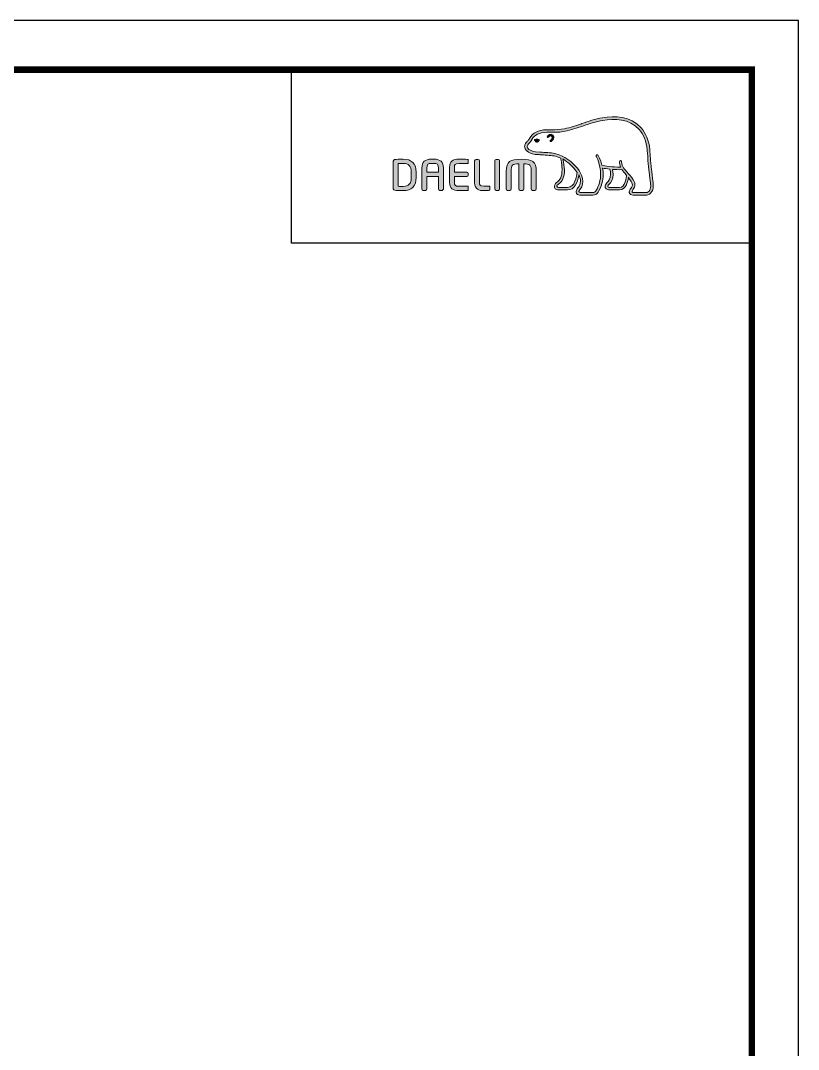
# Model space of a CAD drawing. Header units: millimetres. Extents: x 5308 to 9632, y 1173 to 3839.
# Drawn here: x 9327.8 to 9632.5, y 3436.2 to 3839.1 of the extents above; entities that cross this region are included whole.
import ezdxf

# ---------------------------------------------------------------- set-up
doc = ezdxf.new("R2010")
doc.units = ezdxf.units.MM
doc.header["$LTSCALE"] = 4
doc.layers.get('0').update_dxf_attribs({"linetype": 'CONTINUOUS'})
doc.layers.add('레이어 1', color=7, linetype='CONTINUOUS', lineweight=0)

msp = doc.modelspace()

# ---------------------------------------------------------------- hatches: boundary and pattern name
at = {"layer": '레이어 1'}
h = msp.add_hatch(color=5, dxfattribs=at)
h.dxf.hatch_style = 1
edge = h.paths.add_edge_path(flags=16)
edge.add_spline(control_points=[(9573.97, 3772.31), (9573.48, 3771.76), (9572.86, 3771.76), (9572.83, 3771.76), (9572.83, 3771.76), (9567.84, 3771.76), (9567.84, 3771.76), (9567.66, 3771.76), (9567.52, 3771.8), (9567.43, 3771.89), (9567.35, 3771.97), (9567.32, 3772.08), (9567.32, 3772.22), (9567.32, 3772.5), (9567.52, 3772.76), (9567.74, 3773.03), (9567.94, 3773.29), (9568.14, 3773.54), (9568.24, 3773.84), (9568.52, 3774.58), (9568.49, 3775.36), (9568.16, 3776.05), (9567.57, 3777.3), (9566.7, 3778.28), (9565.85, 3779.23), (9565.85, 3779.23), (9565.57, 3779.54), (9565.57, 3779.55), (9564.47, 3780.77), (9563.33, 3782.04), (9563.24, 3783.76), (9563.22, 3784.1), (9563.06, 3784.31), (9562.84, 3784.3), (9562.84, 3784.3), (9562.52, 3784.14), (9562.51, 3784.14), (9562.42, 3784.05), (9562.38, 3783.9), (9562.38, 3783.74), (9562.38, 3783.74), (9562.38, 3783.68), (9562.38, 3783.68), (9562.42, 3783.06), (9562.57, 3782.45), (9562.83, 3781.82), (9562.83, 3781.82), (9562.86, 3781.75), (9562.86, 3781.75), (9562.86, 3781.75), (9562.79, 3781.75), (9562.79, 3781.75), (9559.59, 3781.62), (9556.45, 3782.23), (9555.53, 3782.45), (9554.96, 3784.74), (9554.04, 3786.26), (9554, 3786.32), (9553.92, 3786.44), (9553.81, 3786.53), (9553.7, 3786.56), (9553.7, 3786.56), (9553.43, 3786.52), (9553.4, 3786.52), (9553.37, 3786.48), (9553.33, 3786.42), (9553.22, 3786.28), (9553.22, 3786.28), (9553.21, 3786.17), (9553.21, 3786.17), (9553.21, 3786.17), (9553.29, 3785.87), (9553.29, 3785.87), (9553.36, 3785.75), (9555.01, 3782.87), (9555.01, 3779.05), (9555.01, 3776.7), (9554.39, 3774.48), (9553.17, 3772.46), (9552.88, 3771.97), (9552.5, 3771.76), (9551.93, 3771.76), (9551.93, 3771.76), (9547.01, 3771.76), (9547.01, 3771.76), (9546.85, 3771.76), (9546.51, 3771.87), (9546.51, 3772.23), (9546.51, 3772.42), (9546.69, 3772.74), (9546.99, 3773.08), (9549.04, 3775.36), (9547.86, 3778.93), (9545.89, 3781.27), (9544, 3783.54), (9540.9, 3786.38), (9536.92, 3787.09), (9535.51, 3787.34), (9533.2, 3787.48), (9531.33, 3787.59), (9531.33, 3787.59), (9529.44, 3787.7), (9529.44, 3787.7), (9528.47, 3787.77), (9526.87, 3788.37), (9526.38, 3789.29), (9526.17, 3789.68), (9526.2, 3790.06), (9526.45, 3790.51), (9526.62, 3790.78), (9526.84, 3791.01), (9527.12, 3791.29), (9527.43, 3791.61), (9527.75, 3791.93), (9528, 3792.36), (9528, 3792.36), (9528.07, 3792.5), (9528.07, 3792.5), (9529.02, 3794.31), (9530.98, 3795.27), (9533.88, 3795.35), (9533.88, 3795.35), (9535.53, 3795.37), (9535.53, 3795.37), (9537.33, 3795.38), (9539.37, 3795.39), (9541.05, 3795.75), (9543.41, 3796.26), (9545.78, 3797.06), (9547.87, 3797.78), (9547.87, 3797.78), (9547.93, 3797.8), (9547.93, 3797.8), (9550.52, 3798.68), (9553.19, 3799.59), (9555.92, 3800.04), (9560.29, 3800.76), (9566.29, 3800.74), (9570.07, 3796.5), (9571.81, 3794.54), (9572.89, 3791.84), (9573.26, 3788.48), (9573.26, 3788.48), (9573.25, 3788.49), (9573.23, 3788.5), (9573.26, 3788.43), (9573.29, 3788.05), (9573.45, 3785.91), (9573.49, 3784.89), (9573.54, 3783.82), (9573.81, 3781.85), (9573.81, 3781.85), (9574.57, 3775.25), (9574.57, 3775.25), (9574.57, 3775.25), (9574.61, 3774.45), (9574.61, 3774.45), (9574.61, 3773.5), (9574.4, 3772.78), (9573.97, 3772.31)], knot_values=[0, 0, 0, 0, 1, 1, 1, 2, 2, 2, 3, 3, 3, 4, 4, 4, 5, 5, 5, 6, 6, 6, 7, 7, 7, 8, 8, 8, 9, 9, 9, 10, 10, 10, 11, 11, 11, 12, 12, 12, 13, 13, 13, 14, 14, 14, 15, 15, 15, 16, 16, 16, 17, 17, 17, 18, 18, 18, 19, 19, 19, 20, 20, 20, 21, 21, 21, 22, 22, 22, 23, 23, 23, 24, 24, 24, 25, 25, 25, 26, 26, 26, 27, 27, 27, 28, 28, 28, 29, 29, 29, 30, 30, 30, 31, 31, 31, 32, 32, 32, 33, 33, 33, 34, 34, 34, 35, 35, 35, 36, 36, 36, 37, 37, 37, 38, 38, 38, 39, 39, 39, 40, 40, 40, 41, 41, 41, 42, 42, 42, 43, 43, 43, 44, 44, 44, 45, 45, 45, 46, 46, 46, 47, 47, 47, 48, 48, 48, 49, 49, 49, 50, 50, 50, 51, 51, 51, 52, 52, 52, 53, 53, 53, 53], degree=3, periodic=0)
edge = h.paths.add_edge_path(flags=16)
edge.add_spline(control_points=[(9562.45, 3773.74), (9562.45, 3773.74), (9558.38, 3773.74), (9558.38, 3773.74), (9558.08, 3773.74), (9557.84, 3773.98), (9557.84, 3774.28), (9557.84, 3774.5), (9558.03, 3774.77), (9558.2, 3774.95), (9559.03, 3775.75), (9559.88, 3776.84), (9559.88, 3778.91), (9559.88, 3778.91), (9559.82, 3779.85), (9559.82, 3779.85), (9559.82, 3779.85), (9559.68, 3780.77), (9559.68, 3780.77), (9559.68, 3780.77), (9559.66, 3780.82), (9559.66, 3780.82), (9559.66, 3780.82), (9559.73, 3780.82), (9559.73, 3780.82), (9560.48, 3780.76), (9561.96, 3780.68), (9563.37, 3780.75), (9563.73, 3780.18), (9564.3, 3779.45), (9565.14, 3778.47), (9565.11, 3777.99), (9564.7, 3773.74), (9562.45, 3773.74)], knot_values=[0, 0, 0, 0, 1, 1, 1, 2, 2, 2, 3, 3, 3, 4, 4, 4, 5, 5, 5, 6, 6, 6, 7, 7, 7, 8, 8, 8, 9, 9, 9, 10, 10, 10, 11, 11, 11, 11], degree=3, periodic=0)
edge = h.paths.add_edge_path(flags=16)
edge.add_spline(control_points=[(9542.04, 3773.74), (9542.04, 3773.74), (9538.47, 3773.74), (9538.47, 3773.74), (9538.2, 3773.74), (9537.91, 3773.96), (9537.91, 3774.28), (9537.91, 3774.48), (9538.08, 3774.72), (9538.38, 3774.97), (9539.28, 3775.69), (9540.65, 3776.78), (9540.8, 3779.78), (9540.8, 3779.78), (9540.82, 3780.6), (9540.82, 3780.6), (9540.82, 3781.88), (9540.53, 3783.43), (9540.25, 3784.81), (9540.25, 3784.81), (9540.21, 3784.95), (9540.21, 3784.95), (9540.21, 3784.95), (9540.32, 3784.86), (9540.32, 3784.86), (9540.86, 3784.53), (9543.77, 3782.55), (9545.84, 3779.63), (9545.67, 3778.25), (9544.89, 3773.74), (9542.04, 3773.74)], knot_values=[0, 0, 0, 0, 1, 1, 1, 2, 2, 2, 3, 3, 3, 4, 4, 4, 5, 5, 5, 6, 6, 6, 7, 7, 7, 8, 8, 8, 9, 9, 9, 10, 10, 10, 10], degree=3, periodic=0)
edge = h.paths.add_edge_path()
edge.add_spline(control_points=[(9575.58, 3775.35), (9575.58, 3775.36), (9574.82, 3781.99), (9574.82, 3781.99), (9574.54, 3783.97), (9574.5, 3785.02), (9574.46, 3785.96), (9574.46, 3785.96), (9574.27, 3788.58), (9574.27, 3788.58), (9573.87, 3792.16), (9572.72, 3795.05), (9570.83, 3797.17), (9566.75, 3801.75), (9560.38, 3801.8), (9555.75, 3801.04), (9552.91, 3800.57), (9550.2, 3799.64), (9547.58, 3798.75), (9547.58, 3798.75), (9547.5, 3798.72), (9547.5, 3798.72), (9545.45, 3798.02), (9543.12, 3797.22), (9540.84, 3796.73), (9539.27, 3796.4), (9537.3, 3796.38), (9535.57, 3796.37), (9535.57, 3796.37), (9533.85, 3796.35), (9533.85, 3796.35), (9530.55, 3796.27), (9528.31, 3795.13), (9527.17, 3792.96), (9527.17, 3792.96), (9527.12, 3792.87), (9527.12, 3792.87), (9526.93, 3792.54), (9526.65, 3792.26), (9526.4, 3792.01), (9526.13, 3791.73), (9525.82, 3791.42), (9525.58, 3791.02), (9525.34, 3790.62), (9525.23, 3790.21), (9525.23, 3789.81), (9525.23, 3789.47), (9525.31, 3789.14), (9525.48, 3788.82), (9526.18, 3787.5), (9528.18, 3786.78), (9529.38, 3786.7), (9529.38, 3786.7), (9531.13, 3786.59), (9531.18, 3786.58), (9532.93, 3786.48), (9535.34, 3786.35), (9536.74, 3786.1), (9537.57, 3785.95), (9538.5, 3785.66), (9539.36, 3785.25), (9539.42, 3785.03), (9539.87, 3783.04), (9539.87, 3780.6), (9539.87, 3780.6), (9539.85, 3779.83), (9539.85, 3779.83), (9539.72, 3777.26), (9538.6, 3776.36), (9537.77, 3775.7), (9537.69, 3775.63), (9536.96, 3775.02), (9536.91, 3774.29), (9536.87, 3773.88), (9536.99, 3773.5), (9537.24, 3773.23), (9537.51, 3772.94), (9537.93, 3772.79), (9538.47, 3772.79), (9538.47, 3772.79), (9542.04, 3772.79), (9542.04, 3772.79), (9544.71, 3772.79), (9546.03, 3775.66), (9546.44, 3778.36), (9546.44, 3778.36), (9546.44, 3778.74), (9546.44, 3778.74), (9546.44, 3778.74), (9546.55, 3778.55), (9546.55, 3778.55), (9546.9, 3777.79), (9547.1, 3776.87), (9547.1, 3776.19), (9547.1, 3775.22), (9546.8, 3774.38), (9546.24, 3773.76), (9546.09, 3773.61), (9545.38, 3772.87), (9545.38, 3772.13), (9545.38, 3772.13), (9545.39, 3772.01), (9545.39, 3772.01), (9545.49, 3771.14), (9546.19, 3770.75), (9546.85, 3770.75), (9546.85, 3770.75), (9551.93, 3770.75), (9551.93, 3770.75), (9552.84, 3770.75), (9553.57, 3771.16), (9554.04, 3771.94), (9555.33, 3774.08), (9555.99, 3776.41), (9555.99, 3778.86), (9555.99, 3779.62), (9555.91, 3780.43), (9555.77, 3781.28), (9555.77, 3781.28), (9555.76, 3781.35), (9555.76, 3781.35), (9555.76, 3781.35), (9555.83, 3781.33), (9555.83, 3781.33), (9556.44, 3781.21), (9557.42, 3781.04), (9558.63, 3780.91), (9558.63, 3780.91), (9558.67, 3780.91), (9558.67, 3780.91), (9558.67, 3780.91), (9558.83, 3779.98), (9558.83, 3779.98), (9558.83, 3779.98), (9558.87, 3779.76), (9558.87, 3779.75), (9558.87, 3779.75), (9558.92, 3778.93), (9558.92, 3778.93), (9558.92, 3776.96), (9558.02, 3776.1), (9557.54, 3775.64), (9557.53, 3775.63), (9556.86, 3774.95), (9556.79, 3774.34), (9556.79, 3774.34), (9556.76, 3774.15), (9556.76, 3774.15), (9556.76, 3773.96), (9556.81, 3773.59), (9557.14, 3773.25), (9557.44, 3772.94), (9557.89, 3772.79), (9558.5, 3772.79), (9558.5, 3772.79), (9562.45, 3772.79), (9562.45, 3772.79), (9564.85, 3772.79), (9565.57, 3775.84), (9565.86, 3777.55), (9565.86, 3777.55), (9565.88, 3777.73), (9565.88, 3777.73), (9565.88, 3777.73), (9565.97, 3777.6), (9565.97, 3777.6), (9566.52, 3776.89), (9567.01, 3776.1), (9567.24, 3775.61), (9567.37, 3775.36), (9567.43, 3775.08), (9567.43, 3774.79), (9567.43, 3774.79), (9567.34, 3774.22), (9567.34, 3774.22), (9567.25, 3773.91), (9567.04, 3773.63), (9566.83, 3773.35), (9566.53, 3772.95), (9566.21, 3772.54), (9566.21, 3772.05), (9566.21, 3772.05), (9566.24, 3771.77), (9566.24, 3771.77), (9566.39, 3771.11), (9566.92, 3770.75), (9567.75, 3770.75), (9567.75, 3770.75), (9572.83, 3770.75), (9572.83, 3770.75), (9572.94, 3770.75), (9573.93, 3770.77), (9574.71, 3771.61), (9575.33, 3772.29), (9575.63, 3773.21), (9575.63, 3774.44), (9575.63, 3774.44), (9575.58, 3775.35), (9575.58, 3775.35)], knot_values=[0, 0, 0, 0, 1, 1, 1, 2, 2, 2, 3, 3, 3, 4, 4, 4, 5, 5, 5, 6, 6, 6, 7, 7, 7, 8, 8, 8, 9, 9, 9, 10, 10, 10, 11, 11, 11, 12, 12, 12, 13, 13, 13, 14, 14, 14, 15, 15, 15, 16, 16, 16, 17, 17, 17, 18, 18, 18, 19, 19, 19, 20, 20, 20, 21, 21, 21, 22, 22, 22, 23, 23, 23, 24, 24, 24, 25, 25, 25, 26, 26, 26, 27, 27, 27, 28, 28, 28, 29, 29, 29, 30, 30, 30, 31, 31, 31, 32, 32, 32, 33, 33, 33, 34, 34, 34, 35, 35, 35, 36, 36, 36, 37, 37, 37, 38, 38, 38, 39, 39, 39, 40, 40, 40, 41, 41, 41, 42, 42, 42, 43, 43, 43, 44, 44, 44, 45, 45, 45, 46, 46, 46, 47, 47, 47, 48, 48, 48, 49, 49, 49, 50, 50, 50, 51, 51, 51, 52, 52, 52, 53, 53, 53, 54, 54, 54, 55, 55, 55, 56, 56, 56, 57, 57, 57, 58, 58, 58, 59, 59, 59, 60, 60, 60, 61, 61, 61, 62, 62, 62, 63, 63, 63, 64, 64, 64, 65, 65, 65, 66, 66, 66, 66], degree=3, periodic=0)
edge = h.paths.add_edge_path(flags=0)
edge.add_spline(control_points=[(9529.29, 3792.49), (9529.29, 3792.49), (9530.03, 3792.82), (9530.94, 3792.47), (9530.94, 3792.47), (9531.06, 3792.42), (9530.91, 3792.21), (9530.46, 3791.61), (9530.02, 3791.48), (9530.02, 3791.48), (9530.02, 3791.48), (9529.71, 3791.37), (9529.53, 3791.59), (9529.17, 3792.01), (9529.15, 3792.26), (9529.15, 3792.26), (9529.15, 3792.26), (9529.12, 3792.44), (9529.29, 3792.49)], knot_values=[0, 0, 0, 0, 1, 1, 1, 2, 2, 2, 3, 3, 3, 4, 4, 4, 5, 5, 5, 6, 6, 6, 6], degree=3, periodic=0)
edge = h.paths.add_edge_path(flags=0)
edge.add_spline(control_points=[(9534.16, 3793.85), (9534.05, 3793.73), (9534.05, 3793.53), (9534.16, 3793.42), (9534.28, 3793.32), (9534.48, 3793.34), (9534.59, 3793.47), (9534.65, 3793.53), (9535.25, 3794.25), (9535.78, 3793.88), (9535.97, 3793.74), (9536.05, 3793.55), (9536.02, 3793.29), (9535.97, 3792.89), (9535.62, 3792.43), (9535.38, 3792.28), (9535.24, 3792.19), (9535.15, 3792.01), (9535.22, 3791.87), (9535.28, 3791.72), (9535.46, 3791.68), (9535.61, 3791.75), (9536.05, 3791.96), (9536.6, 3792.66), (9536.68, 3793.31), (9536.73, 3793.77), (9536.52, 3794.14), (9536.16, 3794.39), (9535.38, 3794.94), (9534.49, 3794.2), (9534.16, 3793.85)], knot_values=[0, 0, 0, 0, 1, 1, 1, 2, 2, 2, 3, 3, 3, 4, 4, 4, 5, 5, 5, 6, 6, 6, 7, 7, 7, 8, 8, 8, 9, 9, 9, 10, 10, 10, 10], degree=3, periodic=0)
edge = h.paths.add_edge_path(flags=0)
edge.add_spline(control_points=[(9534.07, 3793.31), (9534.07, 3793.31), (9534.07, 3793.31), (9534.07, 3793.31), (9534.07, 3793.31), (9534.07, 3793.31), (9534.07, 3793.31)], knot_values=[0, 0, 0, 0, 1, 1, 1, 2, 2, 2, 2], degree=3, periodic=0)
h = msp.add_hatch(color=5, dxfattribs=at)
h.dxf.hatch_style = 2
edge = h.paths.add_edge_path()
edge.add_spline(control_points=[(9530.95, 3792.21), (9531.1, 3792.42), (9530.99, 3792.47), (9530.99, 3792.47)], knot_values=[1.00001, 1.00001, 1.00001, 1.00001, 2, 2, 2, 2], degree=3, periodic=0)
edge.add_spline(control_points=[(9530.99, 3792.47), (9530.93, 3792.49), (9530.87, 3792.51), (9530.82, 3792.53)], knot_values=[0.937491, 0.937491, 0.937491, 0.937491, 1, 1, 1, 1], degree=3, periodic=0)
edge.add_spline(control_points=[(9530.82, 3792.53), (9530.71, 3792.56), (9530.6, 3792.59), (9530.49, 3792.6)], knot_values=[0.812494, 0.812494, 0.812494, 0.812494, 0.937491, 0.937491, 0.937491, 0.937491], degree=3, periodic=0)
edge.add_spline(control_points=[(9530.49, 3792.6), (9530.39, 3792.62), (9530.29, 3792.63), (9530.2, 3792.63)], knot_values=[0.687496, 0.687496, 0.687496, 0.687496, 0.812494, 0.812494, 0.812494, 0.812494], degree=3, periodic=0)
edge.add_spline(control_points=[(9530.2, 3792.63), (9530.1, 3792.63), (9530.02, 3792.63), (9529.93, 3792.62)], knot_values=[0.562499, 0.562499, 0.562499, 0.562499, 0.687496, 0.687496, 0.687496, 0.687496], degree=3, periodic=0)
edge.add_spline(control_points=[(9529.93, 3792.62), (9529.81, 3792.61), (9529.7, 3792.6), (9529.61, 3792.58)], knot_values=[0.375003, 0.375003, 0.375003, 0.375003, 0.562499, 0.562499, 0.562499, 0.562499], degree=3, periodic=0)
edge.add_spline(control_points=[(9529.61, 3792.58), (9529.5, 3792.55), (9529.41, 3792.52), (9529.37, 3792.5)], knot_values=[0.125007, 0.125007, 0.125007, 0.125007, 0.375003, 0.375003, 0.375003, 0.375003], degree=3, periodic=0)
edge.add_spline(control_points=[(9529.37, 3792.5), (9529.34, 3792.49), (9529.33, 3792.49), (9529.33, 3792.49)], knot_values=[0, 0, 0, 0, 0.125007, 0.125007, 0.125007, 0.125007], degree=3, periodic=0)
edge.add_spline(control_points=[(9529.33, 3792.49), (9529.16, 3792.44), (9529.2, 3792.26), (9529.2, 3792.26), (9529.2, 3792.26), (9529.21, 3792.01), (9529.57, 3791.59)], knot_values=[4, 4, 4, 4, 5, 5, 5, 6, 6, 6, 6], degree=3, periodic=0)
edge.add_spline(control_points=[(9529.57, 3791.59), (9529.75, 3791.37), (9530.07, 3791.48), (9530.07, 3791.48), (9530.07, 3791.48), (9530.51, 3791.61), (9530.95, 3792.21)], knot_values=[2, 2, 2, 2, 3, 3, 3, 4, 4, 4, 4], degree=3, periodic=0)
h = msp.add_hatch(color=5, dxfattribs=at)
h.dxf.hatch_style = 2
edge = h.paths.add_edge_path()
edge.add_spline(control_points=[(9534.16, 3793.85), (9534.05, 3793.73), (9534.05, 3793.53), (9534.16, 3793.42), (9534.28, 3793.32), (9534.48, 3793.34), (9534.59, 3793.47), (9534.65, 3793.53), (9535.25, 3794.25), (9535.78, 3793.88), (9535.97, 3793.74), (9536.05, 3793.55), (9536.02, 3793.29), (9535.97, 3792.89), (9535.62, 3792.43), (9535.38, 3792.28), (9535.24, 3792.19), (9535.15, 3792.01), (9535.22, 3791.87), (9535.28, 3791.72), (9535.46, 3791.68), (9535.61, 3791.75), (9536.05, 3791.96), (9536.6, 3792.66), (9536.68, 3793.31), (9536.73, 3793.77), (9536.52, 3794.14), (9536.16, 3794.39), (9535.38, 3794.94), (9534.49, 3794.2), (9534.16, 3793.85)], knot_values=[0, 0, 0, 0, 1, 1, 1, 2, 2, 2, 3, 3, 3, 4, 4, 4, 5, 5, 5, 6, 6, 6, 7, 7, 7, 8, 8, 8, 9, 9, 9, 10, 10, 10, 10], degree=3, periodic=0)
h = msp.add_hatch(color=5, dxfattribs=at)
h.dxf.hatch_style = 2
edge = h.paths.add_edge_path()
edge.add_spline(control_points=[(9480.83, 3777.61), (9480.83, 3775.29), (9479.77, 3774.17), (9477.6, 3774.17), (9477.6, 3774.17), (9476.11, 3774.19), (9475.72, 3774.2), (9475.72, 3774.2), (9475.72, 3783.08), (9475.72, 3783.08), (9476.49, 3783.16), (9477.59, 3783.17), (9477.6, 3783.17), (9479.83, 3783.17), (9480.83, 3782.11), (9480.83, 3779.73), (9480.83, 3779.73), (9480.83, 3777.61), (9480.83, 3777.61)], knot_values=[0, 0, 0, 0, 1, 1, 1, 2, 2, 2, 3, 3, 3, 4, 4, 4, 5, 5, 5, 6, 6, 6, 6], degree=3, periodic=0)
edge = h.paths.add_edge_path()
edge.add_spline(control_points=[(9477.6, 3784.84), (9476.39, 3784.84), (9474.82, 3784.77), (9474.31, 3784.69), (9473.99, 3784.63), (9473.78, 3784.39), (9473.78, 3784.07), (9473.78, 3784.07), (9473.78, 3773.27), (9473.78, 3773.27), (9473.78, 3772.93), (9473.99, 3772.7), (9474.33, 3772.65), (9474.81, 3772.57), (9476.37, 3772.5), (9477.6, 3772.5), (9480.97, 3772.5), (9482.75, 3774.27), (9482.75, 3777.61), (9482.75, 3777.61), (9482.75, 3779.73), (9482.75, 3779.73), (9482.75, 3783.08), (9480.97, 3784.84), (9477.6, 3784.84)], knot_values=[0, 0, 0, 0, 1, 1, 1, 2, 2, 2, 3, 3, 3, 4, 4, 4, 5, 5, 5, 6, 6, 6, 7, 7, 7, 8, 8, 8, 8], degree=3, periodic=0)
h = msp.add_hatch(color=5, dxfattribs=at)
h.dxf.hatch_style = 2
edge = h.paths.add_edge_path()
edge.add_spline(control_points=[(9491.45, 3779.75), (9491.45, 3779.75), (9486.9, 3779.75), (9486.9, 3779.75), (9486.9, 3779.91), (9486.9, 3781.37), (9486.9, 3781.37), (9486.9, 3782.88), (9487.35, 3783.14), (9488.71, 3783.14), (9488.71, 3783.14), (9489.65, 3783.14), (9489.65, 3783.14), (9491, 3783.14), (9491.45, 3782.88), (9491.45, 3781.37), (9491.45, 3781.37), (9491.45, 3779.91), (9491.45, 3779.75)], knot_values=[0, 0, 0, 0, 1, 1, 1, 2, 2, 2, 3, 3, 3, 4, 4, 4, 5, 5, 5, 6, 6, 6, 6], degree=3, periodic=0)
edge = h.paths.add_edge_path()
edge.add_spline(control_points=[(9489.65, 3784.84), (9489.65, 3784.84), (9488.71, 3784.84), (9488.71, 3784.84), (9486.13, 3784.84), (9484.98, 3783.77), (9484.98, 3781.37), (9484.98, 3781.37), (9484.98, 3773.14), (9484.98, 3773.14), (9484.98, 3772.85), (9485.22, 3772.61), (9485.49, 3772.61), (9485.49, 3772.61), (9486.39, 3772.61), (9486.39, 3772.61), (9486.71, 3772.61), (9486.9, 3772.88), (9486.9, 3773.14), (9486.9, 3773.14), (9486.9, 3777.87), (9486.9, 3778.05), (9486.9, 3778.05), (9491.45, 3778.05), (9491.45, 3778.05), (9491.45, 3777.87), (9491.45, 3773.14), (9491.45, 3773.14), (9491.45, 3772.85), (9491.68, 3772.61), (9491.97, 3772.61), (9491.97, 3772.61), (9492.86, 3772.61), (9492.86, 3772.61), (9493.17, 3772.61), (9493.38, 3772.89), (9493.38, 3773.14), (9493.38, 3773.14), (9493.38, 3781.37), (9493.38, 3781.37), (9493.38, 3783.77), (9492.23, 3784.84), (9489.65, 3784.84)], knot_values=[0, 0, 0, 0, 1, 1, 1, 2, 2, 2, 3, 3, 3, 4, 4, 4, 5, 5, 5, 6, 6, 6, 7, 7, 7, 8, 8, 8, 9, 9, 9, 10, 10, 10, 11, 11, 11, 12, 12, 12, 13, 13, 13, 14, 14, 14, 14], degree=3, periodic=0)
h = msp.add_hatch(color=5, dxfattribs=at)
h.dxf.hatch_style = 2
edge = h.paths.add_edge_path()
edge.add_spline(control_points=[(9495.82, 3781.7), (9495.82, 3781.7), (9495.82, 3775.65), (9495.82, 3775.65), (9495.82, 3773.53), (9497.03, 3772.5), (9499.52, 3772.5), (9500.62, 3772.5), (9502.12, 3772.52), (9502.71, 3772.58), (9502.71, 3772.58), (9503, 3772.6), (9503, 3772.6), (9503, 3772.6), (9503.09, 3772.61), (9503.09, 3772.61), (9503.09, 3772.61), (9503.09, 3774.23), (9503.09, 3774.23), (9503.09, 3774.23), (9499.54, 3774.23), (9499.54, 3774.23), (9497.75, 3774.23), (9497.75, 3774.73), (9497.75, 3775.65), (9497.75, 3775.65), (9497.75, 3777.89), (9497.75, 3778.06), (9497.94, 3778.06), (9502.53, 3778.06), (9502.53, 3778.06), (9502.83, 3778.06), (9503.08, 3778.3), (9503.08, 3778.6), (9503.08, 3778.6), (9503.08, 3779.2), (9503.08, 3779.2), (9503.08, 3779.49), (9502.83, 3779.73), (9502.53, 3779.73), (9502.53, 3779.73), (9497.94, 3779.73), (9497.75, 3779.73), (9497.75, 3779.91), (9497.75, 3781.7), (9497.75, 3781.7), (9497.75, 3782.61), (9497.75, 3783.11), (9499.54, 3783.11), (9499.54, 3783.11), (9503.09, 3783.1), (9503.09, 3783.1), (9503.09, 3783.1), (9503.09, 3784.71), (9503.09, 3784.71), (9503.09, 3784.71), (9502.71, 3784.75), (9502.71, 3784.75), (9502.01, 3784.81), (9500.41, 3784.84), (9499.52, 3784.84), (9497.03, 3784.84), (9495.82, 3783.81), (9495.82, 3781.7)], knot_values=[0, 0, 0, 0, 1, 1, 1, 2, 2, 2, 3, 3, 3, 4, 4, 4, 5, 5, 5, 6, 6, 6, 7, 7, 7, 8, 8, 8, 9, 9, 9, 10, 10, 10, 11, 11, 11, 12, 12, 12, 13, 13, 13, 14, 14, 14, 15, 15, 15, 16, 16, 16, 17, 17, 17, 18, 18, 18, 19, 19, 19, 20, 20, 20, 21, 21, 21, 21], degree=3, periodic=0)
h = msp.add_hatch(color=5, dxfattribs=at)
h.dxf.hatch_style = 2
edge = h.paths.add_edge_path()
edge.add_spline(control_points=[(9506.18, 3784.73), (9505.88, 3784.73), (9505.63, 3784.49), (9505.63, 3784.2), (9505.63, 3784.2), (9505.63, 3775.65), (9505.63, 3775.65), (9505.63, 3772.86), (9507.53, 3772.5), (9509.19, 3772.5), (9510.4, 3772.5), (9510.71, 3772.55), (9511.07, 3772.61), (9511.07, 3772.61), (9511.28, 3772.64), (9511.28, 3772.64), (9511.28, 3772.64), (9511.56, 3772.68), (9511.56, 3772.68), (9511.56, 3772.68), (9511.64, 3772.69), (9511.64, 3772.69), (9511.64, 3772.69), (9511.64, 3774.23), (9511.64, 3774.23), (9511.64, 3774.23), (9509.2, 3774.23), (9509.2, 3774.23), (9507.55, 3774.23), (9507.55, 3774.86), (9507.55, 3775.46), (9507.55, 3775.46), (9507.55, 3784.2), (9507.55, 3784.2), (9507.55, 3784.49), (9507.3, 3784.73), (9507.01, 3784.73), (9507.01, 3784.73), (9506.18, 3784.73), (9506.18, 3784.73)], knot_values=[0, 0, 0, 0, 1, 1, 1, 2, 2, 2, 3, 3, 3, 4, 4, 4, 5, 5, 5, 6, 6, 6, 7, 7, 7, 8, 8, 8, 9, 9, 9, 10, 10, 10, 11, 11, 11, 12, 12, 12, 13, 13, 13, 13], degree=3, periodic=0)
h = msp.add_hatch(color=5, dxfattribs=at)
h.dxf.hatch_style = 2
edge = h.paths.add_edge_path()
edge.add_spline(control_points=[(9514.03, 3784.73), (9513.71, 3784.73), (9513.52, 3784.47), (9513.52, 3784.21), (9513.52, 3784.21), (9513.52, 3773.14), (9513.52, 3773.14), (9513.52, 3772.85), (9513.75, 3772.61), (9514.03, 3772.61), (9514.03, 3772.61), (9514.93, 3772.61), (9514.93, 3772.61), (9515.25, 3772.61), (9515.44, 3772.88), (9515.44, 3773.14), (9515.44, 3773.14), (9515.44, 3784.21), (9515.44, 3784.21), (9515.44, 3784.5), (9515.22, 3784.73), (9514.93, 3784.73), (9514.93, 3784.73), (9514.03, 3784.73), (9514.03, 3784.73)], knot_values=[0, 0, 0, 0, 1, 1, 1, 2, 2, 2, 3, 3, 3, 4, 4, 4, 5, 5, 5, 6, 6, 6, 7, 7, 7, 8, 8, 8, 8], degree=3, periodic=0)
h = msp.add_hatch(color=5, dxfattribs=at)
h.dxf.hatch_style = 2
edge = h.paths.add_edge_path()
edge.add_spline(control_points=[(9518.03, 3779.96), (9518.03, 3779.96), (9518.03, 3773.14), (9518.03, 3773.14), (9518.03, 3772.85), (9518.26, 3772.61), (9518.55, 3772.61), (9518.55, 3772.61), (9519.46, 3772.61), (9519.46, 3772.61), (9519.78, 3772.61), (9519.97, 3772.88), (9519.97, 3773.14), (9519.97, 3773.14), (9519.97, 3779.79), (9519.97, 3779.79), (9519.97, 3782.72), (9520.47, 3783), (9522.95, 3783.01), (9522.95, 3782.83), (9522.95, 3773.14), (9522.95, 3773.14), (9522.95, 3772.84), (9523.17, 3772.61), (9523.46, 3772.61), (9523.46, 3772.61), (9524.35, 3772.61), (9524.35, 3772.61), (9524.67, 3772.61), (9524.87, 3772.88), (9524.87, 3773.14), (9524.87, 3773.14), (9524.87, 3782.8), (9524.87, 3782.99), (9526.02, 3782.98), (9526.84, 3782.89), (9527.28, 3782.45), (9527.74, 3781.99), (9527.83, 3781.12), (9527.83, 3779.79), (9527.83, 3779.79), (9527.83, 3773.14), (9527.83, 3773.14), (9527.83, 3772.85), (9528.07, 3772.61), (9528.35, 3772.61), (9528.35, 3772.61), (9529.27, 3772.61), (9529.27, 3772.61), (9529.58, 3772.61), (9529.78, 3772.89), (9529.78, 3773.14), (9529.78, 3773.14), (9529.78, 3779.96), (9529.78, 3779.96), (9529.78, 3784.08), (9528.32, 3784.78), (9523.92, 3784.78), (9519.5, 3784.78), (9518.03, 3784.08), (9518.03, 3779.96)], knot_values=[0, 0, 0, 0, 1, 1, 1, 2, 2, 2, 3, 3, 3, 4, 4, 4, 5, 5, 5, 6, 6, 6, 7, 7, 7, 8, 8, 8, 9, 9, 9, 10, 10, 10, 11, 11, 11, 12, 12, 12, 13, 13, 13, 14, 14, 14, 15, 15, 15, 16, 16, 16, 17, 17, 17, 18, 18, 18, 19, 19, 19, 20, 20, 20, 20], degree=3, periodic=0)

# ---------------------------------------------------------------- linework, layer by layer
at = {"color": 5, "ltscale": 0.5}
msp.add_line((9433.9, 3751.99), (9433.9, 3819.92), dxfattribs=at)
at = {"color": 5}
msp.add_line((9541.88, 3772.79), (9541.88, 3772.79), dxfattribs=at)
at = {"color": 5, "ltscale": 40}
msp.add_line((9614.24, 3751.99), (9433.9, 3751.99), dxfattribs=at)
at = {"ltscale": 0.5}
msp.add_lwpolyline([(8504.1, 3012.32), (9632.5, 3012.32), (9632.5, 3839.12), (8504.1, 3839.12)], close=True, dxfattribs=at)
at = {"color": 5, "linetype": 'ByBlock', "lineweight": 200, "const_width": 2.6}
msp.add_lwpolyline([(8522.24, 3047.72), (9614.24, 3047.72), (9614.24, 3819.92), (8522.24, 3819.92)], close=True, dxfattribs=at)
at = {"layer": '레이어 1', "color": 5}
for points, knots in [([(9575.58, 3775.35), (9575.58, 3775.36), (9574.82, 3781.99), (9574.82, 3781.99), (9574.54, 3783.97), (9574.5, 3785.02), (9574.46, 3785.96), (9574.46, 3785.96), (9574.27, 3788.58), (9574.27, 3788.58), (9573.87, 3792.16), (9572.72, 3795.05), (9570.83, 3797.17), (9566.75, 3801.75), (9560.38, 3801.8), (9555.75, 3801.04), (9552.91, 3800.57), (9550.2, 3799.64), (9547.58, 3798.75), (9547.58, 3798.75), (9547.5, 3798.72), (9547.5, 3798.72), (9545.45, 3798.02), (9543.12, 3797.22), (9540.84, 3796.73), (9539.27, 3796.4), (9537.3, 3796.38), (9535.57, 3796.37), (9535.57, 3796.37), (9533.85, 3796.35), (9533.85, 3796.35), (9530.55, 3796.27), (9528.31, 3795.13), (9527.17, 3792.96), (9527.17, 3792.96), (9527.12, 3792.87), (9527.12, 3792.87), (9526.93, 3792.54), (9526.65, 3792.26), (9526.4, 3792.01), (9526.13, 3791.73), (9525.82, 3791.42), (9525.58, 3791.02), (9525.34, 3790.62), (9525.23, 3790.21), (9525.23, 3789.81), (9525.23, 3789.47), (9525.31, 3789.14), (9525.48, 3788.82), (9526.18, 3787.5), (9528.18, 3786.78), (9529.38, 3786.7), (9529.38, 3786.7), (9531.13, 3786.59), (9531.18, 3786.58), (9532.93, 3786.48), (9535.34, 3786.35), (9536.74, 3786.1), (9537.57, 3785.95), (9538.5, 3785.66), (9539.36, 3785.25), (9539.42, 3785.03), (9539.87, 3783.04), (9539.87, 3780.6), (9539.87, 3780.6), (9539.85, 3779.83), (9539.85, 3779.83), (9539.72, 3777.26), (9538.6, 3776.36), (9537.77, 3775.7), (9537.69, 3775.63), (9536.96, 3775.02), (9536.91, 3774.29), (9536.87, 3773.88), (9536.99, 3773.5), (9537.24, 3773.23), (9537.51, 3772.94), (9537.93, 3772.79), (9538.47, 3772.79), (9538.47, 3772.79), (9542.04, 3772.79), (9542.04, 3772.79), (9544.71, 3772.79), (9546.03, 3775.66), (9546.44, 3778.36), (9546.44, 3778.36), (9546.44, 3778.74), (9546.44, 3778.74), (9546.44, 3778.74), (9546.55, 3778.55), (9546.55, 3778.55), (9546.9, 3777.79), (9547.1, 3776.87), (9547.1, 3776.19), (9547.1, 3775.22), (9546.8, 3774.38), (9546.24, 3773.76), (9546.09, 3773.61), (9545.38, 3772.87), (9545.38, 3772.13), (9545.38, 3772.13), (9545.39, 3772.01), (9545.39, 3772.01), (9545.49, 3771.14), (9546.19, 3770.75), (9546.85, 3770.75), (9546.85, 3770.75), (9551.93, 3770.75), (9551.93, 3770.75), (9552.84, 3770.75), (9553.57, 3771.16), (9554.04, 3771.94), (9555.33, 3774.08), (9555.99, 3776.41), (9555.99, 3778.86), (9555.99, 3779.62), (9555.91, 3780.43), (9555.77, 3781.28), (9555.77, 3781.28), (9555.76, 3781.35), (9555.76, 3781.35), (9555.76, 3781.35), (9555.83, 3781.33), (9555.83, 3781.33), (9556.44, 3781.21), (9557.42, 3781.04), (9558.63, 3780.91), (9558.63, 3780.91), (9558.67, 3780.91), (9558.67, 3780.91), (9558.67, 3780.91), (9558.83, 3779.98), (9558.83, 3779.98), (9558.83, 3779.98), (9558.87, 3779.76), (9558.87, 3779.75), (9558.87, 3779.75), (9558.92, 3778.93), (9558.92, 3778.93), (9558.92, 3776.96), (9558.02, 3776.1), (9557.54, 3775.64), (9557.53, 3775.63), (9556.86, 3774.95), (9556.79, 3774.34), (9556.79, 3774.34), (9556.76, 3774.15), (9556.76, 3774.15), (9556.76, 3773.96), (9556.81, 3773.59), (9557.14, 3773.25), (9557.44, 3772.94), (9557.89, 3772.79), (9558.5, 3772.79), (9558.5, 3772.79), (9562.45, 3772.79), (9562.45, 3772.79), (9564.85, 3772.79), (9565.57, 3775.84), (9565.86, 3777.55), (9565.86, 3777.55), (9565.88, 3777.73), (9565.88, 3777.73), (9565.88, 3777.73), (9565.97, 3777.6), (9565.97, 3777.6), (9566.52, 3776.89), (9567.01, 3776.1), (9567.24, 3775.61), (9567.37, 3775.36), (9567.43, 3775.08), (9567.43, 3774.79), (9567.43, 3774.79), (9567.34, 3774.22), (9567.34, 3774.22), (9567.25, 3773.91), (9567.04, 3773.63), (9566.83, 3773.35), (9566.53, 3772.95), (9566.21, 3772.54), (9566.21, 3772.05), (9566.21, 3772.05), (9566.24, 3771.77), (9566.24, 3771.77), (9566.39, 3771.11), (9566.92, 3770.75), (9567.75, 3770.75), (9567.75, 3770.75), (9572.83, 3770.75), (9572.83, 3770.75), (9572.94, 3770.75), (9573.93, 3770.77), (9574.71, 3771.61), (9575.33, 3772.29), (9575.63, 3773.21), (9575.63, 3774.44), (9575.63, 3774.44), (9575.58, 3775.35), (9575.58, 3775.35)], [0, 0, 0, 0, 1, 1, 1, 2, 2, 2, 3, 3, 3, 4, 4, 4, 5, 5, 5, 6, 6, 6, 7, 7, 7, 8, 8, 8, 9, 9, 9, 10, 10, 10, 11, 11, 11, 12, 12, 12, 13, 13, 13, 14, 14, 14, 15, 15, 15, 16, 16, 16, 17, 17, 17, 18, 18, 18, 19, 19, 19, 20, 20, 20, 21, 21, 21, 22, 22, 22, 23, 23, 23, 24, 24, 24, 25, 25, 25, 26, 26, 26, 27, 27, 27, 28, 28, 28, 29, 29, 29, 30, 30, 30, 31, 31, 31, 32, 32, 32, 33, 33, 33, 34, 34, 34, 35, 35, 35, 36, 36, 36, 37, 37, 37, 38, 38, 38, 39, 39, 39, 40, 40, 40, 41, 41, 41, 42, 42, 42, 43, 43, 43, 44, 44, 44, 45, 45, 45, 46, 46, 46, 47, 47, 47, 48, 48, 48, 49, 49, 49, 50, 50, 50, 51, 51, 51, 52, 52, 52, 53, 53, 53, 54, 54, 54, 55, 55, 55, 56, 56, 56, 57, 57, 57, 58, 58, 58, 59, 59, 59, 60, 60, 60, 61, 61, 61, 62, 62, 62, 63, 63, 63, 64, 64, 64, 65, 65, 65, 66, 66, 66, 66]), ([(9529.29, 3792.49), (9529.29, 3792.49), (9530.03, 3792.82), (9530.94, 3792.47), (9530.94, 3792.47), (9531.06, 3792.42), (9530.91, 3792.21), (9530.46, 3791.61), (9530.02, 3791.48), (9530.02, 3791.48), (9530.02, 3791.48), (9529.71, 3791.37), (9529.53, 3791.59), (9529.17, 3792.01), (9529.15, 3792.26), (9529.15, 3792.26), (9529.15, 3792.26), (9529.12, 3792.44), (9529.29, 3792.49)], [0, 0, 0, 0, 1, 1, 1, 2, 2, 2, 3, 3, 3, 4, 4, 4, 5, 5, 5, 6, 6, 6, 6]), ([(9529.29, 3792.49), (9529.29, 3792.49), (9530.03, 3792.82), (9530.94, 3792.47), (9530.94, 3792.47), (9531.06, 3792.42), (9530.91, 3792.21), (9530.46, 3791.61), (9530.02, 3791.48), (9530.02, 3791.48), (9530.02, 3791.48), (9529.71, 3791.37), (9529.53, 3791.59), (9529.17, 3792.01), (9529.15, 3792.26), (9529.15, 3792.26), (9529.15, 3792.26), (9529.12, 3792.44), (9529.29, 3792.49)], [0, 0, 0, 0, 1, 1, 1, 2, 2, 2, 3, 3, 3, 4, 4, 4, 5, 5, 5, 6, 6, 6, 6]), ([(9529.33, 3792.49), (9529.33, 3792.49), (9530.07, 3792.82), (9530.99, 3792.47), (9530.99, 3792.47), (9531.1, 3792.42), (9530.95, 3792.21), (9530.51, 3791.61), (9530.07, 3791.48), (9530.07, 3791.48), (9530.07, 3791.48), (9529.75, 3791.37), (9529.57, 3791.59), (9529.21, 3792.01), (9529.2, 3792.26), (9529.2, 3792.26), (9529.2, 3792.26), (9529.16, 3792.44), (9529.33, 3792.49)], [0, 0, 0, 0, 1, 1, 1, 2, 2, 2, 3, 3, 3, 4, 4, 4, 5, 5, 5, 6, 6, 6, 6]), ([(9534.16, 3793.85), (9534.05, 3793.73), (9534.05, 3793.53), (9534.16, 3793.42), (9534.28, 3793.32), (9534.48, 3793.34), (9534.59, 3793.47), (9534.65, 3793.53), (9535.25, 3794.25), (9535.78, 3793.88), (9535.97, 3793.74), (9536.05, 3793.55), (9536.02, 3793.29), (9535.97, 3792.89), (9535.62, 3792.43), (9535.38, 3792.28), (9535.24, 3792.19), (9535.15, 3792.01), (9535.22, 3791.87), (9535.28, 3791.72), (9535.46, 3791.68), (9535.61, 3791.75), (9536.05, 3791.96), (9536.6, 3792.66), (9536.68, 3793.31), (9536.73, 3793.77), (9536.52, 3794.14), (9536.16, 3794.39), (9535.38, 3794.94), (9534.49, 3794.2), (9534.16, 3793.85)], [0, 0, 0, 0, 1, 1, 1, 2, 2, 2, 3, 3, 3, 4, 4, 4, 5, 5, 5, 6, 6, 6, 7, 7, 7, 8, 8, 8, 9, 9, 9, 10, 10, 10, 10]), ([(9534.07, 3793.31), (9534.07, 3793.31), (9534.07, 3793.31), (9534.07, 3793.31), (9534.07, 3793.31), (9534.07, 3793.31), (9534.07, 3793.31)], [0, 0, 0, 0, 1, 1, 1, 2, 2, 2, 2]), ([(9477.6, 3784.84), (9476.39, 3784.84), (9474.82, 3784.77), (9474.31, 3784.69), (9473.99, 3784.63), (9473.78, 3784.39), (9473.78, 3784.07), (9473.78, 3784.07), (9473.78, 3773.27), (9473.78, 3773.27), (9473.78, 3772.93), (9473.99, 3772.7), (9474.33, 3772.65), (9474.81, 3772.57), (9476.37, 3772.5), (9477.6, 3772.5), (9480.97, 3772.5), (9482.75, 3774.27), (9482.75, 3777.61), (9482.75, 3777.61), (9482.75, 3779.73), (9482.75, 3779.73), (9482.75, 3783.08), (9480.97, 3784.84), (9477.6, 3784.84)], [0, 0, 0, 0, 1, 1, 1, 2, 2, 2, 3, 3, 3, 4, 4, 4, 5, 5, 5, 6, 6, 6, 7, 7, 7, 8, 8, 8, 8]), ([(9489.65, 3784.84), (9489.65, 3784.84), (9488.71, 3784.84), (9488.71, 3784.84), (9486.13, 3784.84), (9484.98, 3783.77), (9484.98, 3781.37), (9484.98, 3781.37), (9484.98, 3773.14), (9484.98, 3773.14), (9484.98, 3772.85), (9485.22, 3772.61), (9485.49, 3772.61), (9485.49, 3772.61), (9486.39, 3772.61), (9486.39, 3772.61), (9486.71, 3772.61), (9486.9, 3772.88), (9486.9, 3773.14), (9486.9, 3773.14), (9486.9, 3777.87), (9486.9, 3778.05), (9486.9, 3778.05), (9491.45, 3778.05), (9491.45, 3778.05), (9491.45, 3777.87), (9491.45, 3773.14), (9491.45, 3773.14), (9491.45, 3772.85), (9491.68, 3772.61), (9491.97, 3772.61), (9491.97, 3772.61), (9492.86, 3772.61), (9492.86, 3772.61), (9493.17, 3772.61), (9493.38, 3772.89), (9493.38, 3773.14), (9493.38, 3773.14), (9493.38, 3781.37), (9493.38, 3781.37), (9493.38, 3783.77), (9492.23, 3784.84), (9489.65, 3784.84)], [0, 0, 0, 0, 1, 1, 1, 2, 2, 2, 3, 3, 3, 4, 4, 4, 5, 5, 5, 6, 6, 6, 7, 7, 7, 8, 8, 8, 9, 9, 9, 10, 10, 10, 11, 11, 11, 12, 12, 12, 13, 13, 13, 14, 14, 14, 14]), ([(9495.82, 3781.7), (9495.82, 3781.7), (9495.82, 3775.65), (9495.82, 3775.65), (9495.82, 3773.53), (9497.03, 3772.5), (9499.52, 3772.5), (9500.62, 3772.5), (9502.12, 3772.52), (9502.71, 3772.58), (9502.71, 3772.58), (9503, 3772.6), (9503, 3772.6), (9503, 3772.6), (9503.09, 3772.61), (9503.09, 3772.61), (9503.09, 3772.61), (9503.09, 3774.23), (9503.09, 3774.23), (9503.09, 3774.23), (9499.54, 3774.23), (9499.54, 3774.23), (9497.75, 3774.23), (9497.75, 3774.73), (9497.75, 3775.65), (9497.75, 3775.65), (9497.75, 3777.89), (9497.75, 3778.06), (9497.94, 3778.06), (9502.53, 3778.06), (9502.53, 3778.06), (9502.83, 3778.06), (9503.08, 3778.3), (9503.08, 3778.6), (9503.08, 3778.6), (9503.08, 3779.2), (9503.08, 3779.2), (9503.08, 3779.49), (9502.83, 3779.73), (9502.53, 3779.73), (9502.53, 3779.73), (9497.94, 3779.73), (9497.75, 3779.73), (9497.75, 3779.91), (9497.75, 3781.7), (9497.75, 3781.7), (9497.75, 3782.61), (9497.75, 3783.11), (9499.54, 3783.11), (9499.54, 3783.11), (9503.09, 3783.1), (9503.09, 3783.1), (9503.09, 3783.1), (9503.09, 3784.71), (9503.09, 3784.71), (9503.09, 3784.71), (9502.71, 3784.75), (9502.71, 3784.75), (9502.01, 3784.81), (9500.41, 3784.84), (9499.52, 3784.84), (9497.03, 3784.84), (9495.82, 3783.81), (9495.82, 3781.7)], [0, 0, 0, 0, 1, 1, 1, 2, 2, 2, 3, 3, 3, 4, 4, 4, 5, 5, 5, 6, 6, 6, 7, 7, 7, 8, 8, 8, 9, 9, 9, 10, 10, 10, 11, 11, 11, 12, 12, 12, 13, 13, 13, 14, 14, 14, 15, 15, 15, 16, 16, 16, 17, 17, 17, 18, 18, 18, 19, 19, 19, 20, 20, 20, 21, 21, 21, 21]), ([(9506.18, 3784.73), (9505.88, 3784.73), (9505.63, 3784.49), (9505.63, 3784.2), (9505.63, 3784.2), (9505.63, 3775.65), (9505.63, 3775.65), (9505.63, 3772.86), (9507.53, 3772.5), (9509.19, 3772.5), (9510.4, 3772.5), (9510.71, 3772.55), (9511.07, 3772.61), (9511.07, 3772.61), (9511.28, 3772.64), (9511.28, 3772.64), (9511.28, 3772.64), (9511.56, 3772.68), (9511.56, 3772.68), (9511.56, 3772.68), (9511.64, 3772.69), (9511.64, 3772.69), (9511.64, 3772.69), (9511.64, 3774.23), (9511.64, 3774.23), (9511.64, 3774.23), (9509.2, 3774.23), (9509.2, 3774.23), (9507.55, 3774.23), (9507.55, 3774.86), (9507.55, 3775.46), (9507.55, 3775.46), (9507.55, 3784.2), (9507.55, 3784.2), (9507.55, 3784.49), (9507.3, 3784.73), (9507.01, 3784.73), (9507.01, 3784.73), (9506.18, 3784.73), (9506.18, 3784.73)], [0, 0, 0, 0, 1, 1, 1, 2, 2, 2, 3, 3, 3, 4, 4, 4, 5, 5, 5, 6, 6, 6, 7, 7, 7, 8, 8, 8, 9, 9, 9, 10, 10, 10, 11, 11, 11, 12, 12, 12, 13, 13, 13, 13]), ([(9514.03, 3784.73), (9513.71, 3784.73), (9513.52, 3784.47), (9513.52, 3784.21), (9513.52, 3784.21), (9513.52, 3773.14), (9513.52, 3773.14), (9513.52, 3772.85), (9513.75, 3772.61), (9514.03, 3772.61), (9514.03, 3772.61), (9514.93, 3772.61), (9514.93, 3772.61), (9515.25, 3772.61), (9515.44, 3772.88), (9515.44, 3773.14), (9515.44, 3773.14), (9515.44, 3784.21), (9515.44, 3784.21), (9515.44, 3784.5), (9515.22, 3784.73), (9514.93, 3784.73), (9514.93, 3784.73), (9514.03, 3784.73), (9514.03, 3784.73)], [0, 0, 0, 0, 1, 1, 1, 2, 2, 2, 3, 3, 3, 4, 4, 4, 5, 5, 5, 6, 6, 6, 7, 7, 7, 8, 8, 8, 8]), ([(9518.03, 3779.96), (9518.03, 3779.96), (9518.03, 3773.14), (9518.03, 3773.14), (9518.03, 3772.85), (9518.26, 3772.61), (9518.55, 3772.61), (9518.55, 3772.61), (9519.46, 3772.61), (9519.46, 3772.61), (9519.78, 3772.61), (9519.97, 3772.88), (9519.97, 3773.14), (9519.97, 3773.14), (9519.97, 3779.79), (9519.97, 3779.79), (9519.97, 3782.72), (9520.47, 3783), (9522.95, 3783.01), (9522.95, 3782.83), (9522.95, 3773.14), (9522.95, 3773.14), (9522.95, 3772.84), (9523.17, 3772.61), (9523.46, 3772.61), (9523.46, 3772.61), (9524.35, 3772.61), (9524.35, 3772.61), (9524.67, 3772.61), (9524.87, 3772.88), (9524.87, 3773.14), (9524.87, 3773.14), (9524.87, 3782.8), (9524.87, 3782.99), (9526.02, 3782.98), (9526.84, 3782.89), (9527.28, 3782.45), (9527.74, 3781.99), (9527.83, 3781.12), (9527.83, 3779.79), (9527.83, 3779.79), (9527.83, 3773.14), (9527.83, 3773.14), (9527.83, 3772.85), (9528.07, 3772.61), (9528.35, 3772.61), (9528.35, 3772.61), (9529.27, 3772.61), (9529.27, 3772.61), (9529.58, 3772.61), (9529.78, 3772.89), (9529.78, 3773.14), (9529.78, 3773.14), (9529.78, 3779.96), (9529.78, 3779.96), (9529.78, 3784.08), (9528.32, 3784.78), (9523.92, 3784.78), (9519.5, 3784.78), (9518.03, 3784.08), (9518.03, 3779.96)], [0, 0, 0, 0, 1, 1, 1, 2, 2, 2, 3, 3, 3, 4, 4, 4, 5, 5, 5, 6, 6, 6, 7, 7, 7, 8, 8, 8, 9, 9, 9, 10, 10, 10, 11, 11, 11, 12, 12, 12, 13, 13, 13, 14, 14, 14, 15, 15, 15, 16, 16, 16, 17, 17, 17, 18, 18, 18, 19, 19, 19, 20, 20, 20, 20]), ([(9542.04, 3773.74), (9542.04, 3773.74), (9538.47, 3773.74), (9538.47, 3773.74), (9538.2, 3773.74), (9537.91, 3773.96), (9537.91, 3774.28), (9537.91, 3774.48), (9538.08, 3774.72), (9538.38, 3774.97), (9539.28, 3775.69), (9540.65, 3776.78), (9540.8, 3779.78), (9540.8, 3779.78), (9540.82, 3780.6), (9540.82, 3780.6), (9540.82, 3781.88), (9540.53, 3783.43), (9540.25, 3784.81), (9540.25, 3784.81), (9540.21, 3784.95), (9540.21, 3784.95), (9540.21, 3784.95), (9540.32, 3784.86), (9540.32, 3784.86), (9540.86, 3784.53), (9543.77, 3782.55), (9545.84, 3779.63), (9545.67, 3778.25), (9544.89, 3773.74), (9542.04, 3773.74)], [0, 0, 0, 0, 1, 1, 1, 2, 2, 2, 3, 3, 3, 4, 4, 4, 5, 5, 5, 6, 6, 6, 7, 7, 7, 8, 8, 8, 9, 9, 9, 10, 10, 10, 10]), ([(9553.29, 3785.87), (9553.36, 3785.75), (9555.01, 3782.87), (9555.01, 3779.05), (9555.01, 3776.7), (9554.39, 3774.48), (9553.17, 3772.46)], [24, 24, 24, 24, 25, 25, 25, 26, 26, 26, 26]), ([(9480.83, 3777.61), (9480.83, 3775.29), (9479.77, 3774.17), (9477.6, 3774.17), (9477.6, 3774.17), (9476.11, 3774.19), (9475.72, 3774.2), (9475.72, 3774.2), (9475.72, 3783.08), (9475.72, 3783.08), (9476.49, 3783.16), (9477.59, 3783.17), (9477.6, 3783.17), (9479.83, 3783.17), (9480.83, 3782.11), (9480.83, 3779.73), (9480.83, 3779.73), (9480.83, 3777.61), (9480.83, 3777.61)], [0, 0, 0, 0, 1, 1, 1, 2, 2, 2, 3, 3, 3, 4, 4, 4, 5, 5, 5, 6, 6, 6, 6]), ([(9491.45, 3779.75), (9491.45, 3779.75), (9486.9, 3779.75), (9486.9, 3779.75), (9486.9, 3779.91), (9486.9, 3781.37), (9486.9, 3781.37), (9486.9, 3782.88), (9487.35, 3783.14), (9488.71, 3783.14), (9488.71, 3783.14), (9489.65, 3783.14), (9489.65, 3783.14), (9491, 3783.14), (9491.45, 3782.88), (9491.45, 3781.37), (9491.45, 3781.37), (9491.45, 3779.91), (9491.45, 3779.75)], [0, 0, 0, 0, 1, 1, 1, 2, 2, 2, 3, 3, 3, 4, 4, 4, 5, 5, 5, 6, 6, 6, 6]), ([(9562.45, 3773.74), (9562.45, 3773.74), (9558.38, 3773.74), (9558.38, 3773.74), (9558.08, 3773.74), (9557.84, 3773.98), (9557.84, 3774.28), (9557.84, 3774.5), (9558.03, 3774.77), (9558.2, 3774.95), (9559.03, 3775.75), (9559.88, 3776.84), (9559.88, 3778.91), (9559.88, 3778.91), (9559.82, 3779.85), (9559.82, 3779.85), (9559.82, 3779.85), (9559.68, 3780.77), (9559.68, 3780.77), (9559.68, 3780.77), (9559.66, 3780.82), (9559.66, 3780.82), (9559.66, 3780.82), (9559.73, 3780.82), (9559.73, 3780.82), (9560.48, 3780.76), (9561.96, 3780.68), (9563.37, 3780.75), (9563.73, 3780.18), (9564.3, 3779.45), (9565.14, 3778.47), (9565.11, 3777.99), (9564.7, 3773.74), (9562.45, 3773.74)], [0, 0, 0, 0, 1, 1, 1, 2, 2, 2, 3, 3, 3, 4, 4, 4, 5, 5, 5, 6, 6, 6, 7, 7, 7, 8, 8, 8, 9, 9, 9, 10, 10, 10, 11, 11, 11, 11]), ([(9547.01, 3771.76), (9546.85, 3771.76), (9546.51, 3771.87), (9546.51, 3772.23), (9546.51, 3772.42), (9546.69, 3772.74), (9546.99, 3773.08)], [28, 28, 28, 28, 29, 29, 29, 30, 30, 30, 30]), ([(9567.43, 3771.89), (9567.35, 3771.97), (9567.32, 3772.08), (9567.32, 3772.22), (9567.32, 3772.5), (9567.52, 3772.76), (9567.74, 3773.03)], [3, 3, 3, 3, 4, 4, 4, 5, 5, 5, 5])]:
    msp.add_open_spline(points, degree=3, knots=knots, dxfattribs=at)
for points in [[(9547.93, 3797.8), (9550.52, 3798.68), (9553.19, 3799.59), (9555.92, 3800.04)], [(9555.92, 3800.04), (9560.29, 3800.76), (9566.29, 3800.74), (9570.07, 3796.5)], [(9541.05, 3795.75), (9543.41, 3796.26), (9545.78, 3797.06), (9547.87, 3797.78)], [(9547.87, 3797.78), (9547.87, 3797.78), (9547.93, 3797.8), (9547.93, 3797.8)], [(9570.07, 3796.5), (9571.81, 3794.54), (9572.89, 3791.84), (9573.26, 3788.48)], [(9527.12, 3791.29), (9527.43, 3791.61), (9527.75, 3791.93), (9528, 3792.36)], [(9528, 3792.36), (9528, 3792.36), (9528.07, 3792.5), (9528.07, 3792.5)], [(9528.07, 3792.5), (9529.02, 3794.31), (9530.98, 3795.27), (9533.88, 3795.35)], [(9533.88, 3795.35), (9533.88, 3795.35), (9535.53, 3795.37), (9535.53, 3795.37)], [(9535.53, 3795.37), (9537.33, 3795.38), (9539.37, 3795.39), (9541.05, 3795.75)], [(9526.38, 3789.29), (9526.17, 3789.68), (9526.2, 3790.06), (9526.45, 3790.51)], [(9529.44, 3787.7), (9528.47, 3787.77), (9526.87, 3788.37), (9526.38, 3789.29)], [(9526.45, 3790.51), (9526.62, 3790.78), (9526.84, 3791.01), (9527.12, 3791.29)], [(9573.26, 3788.48), (9573.26, 3788.48), (9573.25, 3788.49), (9573.23, 3788.5)], [(9573.23, 3788.5), (9573.26, 3788.43), (9573.29, 3788.05), (9573.45, 3785.91)], [(9531.33, 3787.59), (9531.33, 3787.59), (9529.44, 3787.7), (9529.44, 3787.7)], [(9536.92, 3787.09), (9535.51, 3787.34), (9533.2, 3787.48), (9531.33, 3787.59)], [(9545.89, 3781.27), (9544, 3783.54), (9540.9, 3786.38), (9536.92, 3787.09)], [(9553.22, 3786.28), (9553.22, 3786.28), (9553.21, 3786.17), (9553.21, 3786.17)], [(9553.21, 3786.17), (9553.21, 3786.17), (9553.29, 3785.87), (9553.29, 3785.87)], [(9553.4, 3786.52), (9553.37, 3786.48), (9553.33, 3786.42), (9553.22, 3786.28)], [(9553.7, 3786.56), (9553.7, 3786.56), (9553.43, 3786.52), (9553.4, 3786.52)], [(9554, 3786.32), (9553.92, 3786.44), (9553.81, 3786.53), (9553.7, 3786.56)], [(9555.53, 3782.45), (9554.96, 3784.74), (9554.04, 3786.26), (9554, 3786.32)], [(9562.51, 3784.14), (9562.42, 3784.05), (9562.38, 3783.9), (9562.38, 3783.74)], [(9562.38, 3783.74), (9562.38, 3783.74), (9562.38, 3783.68), (9562.38, 3783.68)], [(9562.84, 3784.3), (9562.84, 3784.3), (9562.52, 3784.14), (9562.51, 3784.14)], [(9563.24, 3783.76), (9563.22, 3784.1), (9563.06, 3784.31), (9562.84, 3784.3)], [(9565.57, 3779.55), (9564.47, 3780.77), (9563.33, 3782.04), (9563.24, 3783.76)], [(9573.45, 3785.91), (9573.49, 3784.89), (9573.54, 3783.82), (9573.81, 3781.85)], [(9546.99, 3773.08), (9549.04, 3775.36), (9547.86, 3778.93), (9545.89, 3781.27)], [(9562.79, 3781.75), (9559.59, 3781.62), (9556.45, 3782.23), (9555.53, 3782.45)], [(9562.38, 3783.68), (9562.42, 3783.06), (9562.57, 3782.45), (9562.83, 3781.82)], [(9562.86, 3781.75), (9562.86, 3781.75), (9562.79, 3781.75), (9562.79, 3781.75)], [(9562.83, 3781.82), (9562.83, 3781.82), (9562.86, 3781.75), (9562.86, 3781.75)], [(9573.81, 3781.85), (9573.81, 3781.85), (9574.57, 3775.25), (9574.57, 3775.25)], [(9565.85, 3779.23), (9565.85, 3779.23), (9565.57, 3779.54), (9565.57, 3779.55)], [(9568.16, 3776.05), (9567.57, 3777.3), (9566.7, 3778.28), (9565.85, 3779.23)], [(9568.24, 3773.84), (9568.52, 3774.58), (9568.49, 3775.36), (9568.16, 3776.05)], [(9551.93, 3771.76), (9551.93, 3771.76), (9547.01, 3771.76), (9547.01, 3771.76)], [(9553.17, 3772.46), (9552.88, 3771.97), (9552.5, 3771.76), (9551.93, 3771.76)], [(9567.84, 3771.76), (9567.66, 3771.76), (9567.52, 3771.8), (9567.43, 3771.89)], [(9567.74, 3773.03), (9567.94, 3773.29), (9568.14, 3773.54), (9568.24, 3773.84)], [(9572.83, 3771.76), (9572.83, 3771.76), (9567.84, 3771.76), (9567.84, 3771.76)], [(9573.97, 3772.31), (9573.48, 3771.76), (9572.86, 3771.76), (9572.83, 3771.76)], [(9574.61, 3774.45), (9574.61, 3773.5), (9574.4, 3772.78), (9573.97, 3772.31)], [(9574.57, 3775.25), (9574.57, 3775.25), (9574.61, 3774.45), (9574.61, 3774.45)]]:
    msp.add_open_spline(points, degree=3, dxfattribs=at)

doc.saveas('drawing.dxf')
